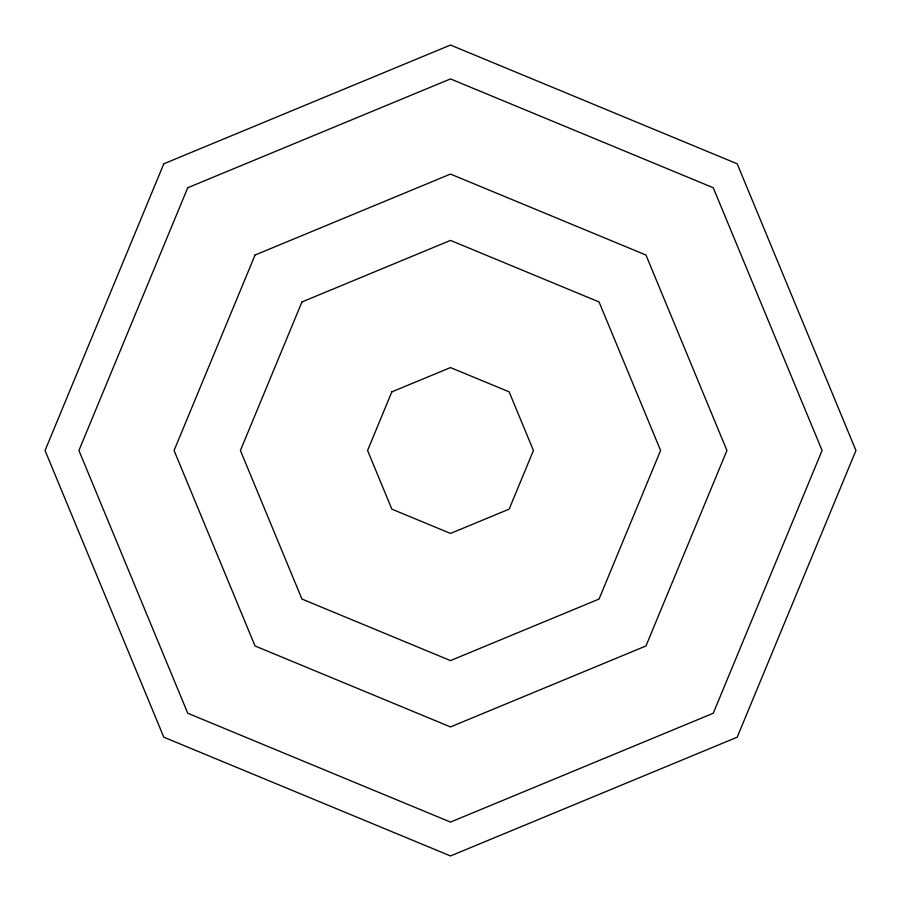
<?xml version="1.0" encoding="UTF-8"?>
<svg xmlns="http://www.w3.org/2000/svg" width="901" height="901" viewBox="0 0 901 901"><rect width="100%" height="100%" fill="white"/><g stroke="black" fill="none" stroke-linecap="round" stroke-linejoin="round"><path stroke-width="1.35" d="M163.802 163.802L45.05 450.5L163.802 737.198L450.5 855.95L737.198 737.198L855.95 450.5L737.198 163.802L450.5 45.05L163.802 163.802M187.746 187.746L78.916 450.5L187.746 713.254L450.5 822.084L713.254 713.254L822.084 450.5L713.254 187.746L450.5 78.916L187.746 187.746M255.039 255.039L174.073 450.5L255.039 645.961L450.5 726.927L645.961 645.961L726.927 450.5L645.961 255.039L450.5 174.073L255.039 255.039M301.948 301.948L240.409 450.5L301.948 599.052L450.5 660.591L599.052 599.052L660.591 450.5L599.052 301.948L450.5 240.409L301.948 301.948M391.856 391.856L367.574 450.5L391.856 509.144L450.5 533.426L509.144 509.144L533.426 450.5L509.144 391.856L450.5 367.574L391.856 391.856"/></g></svg>
